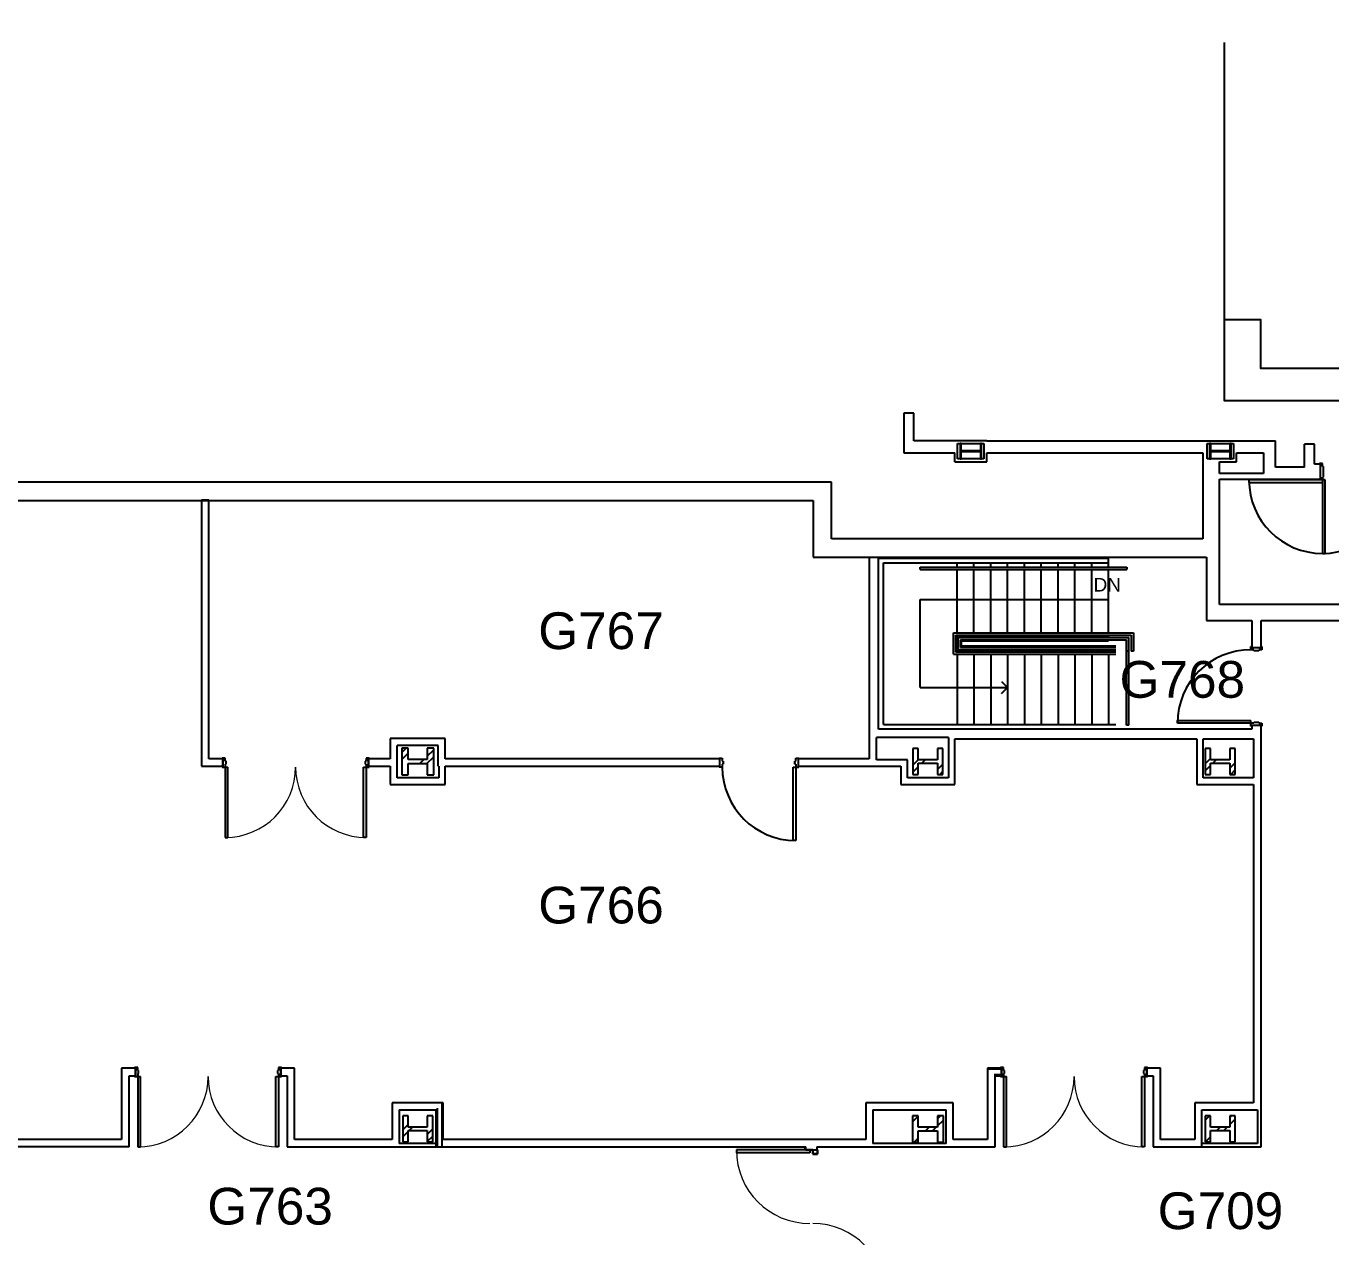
# Model space of a CAD drawing. Header units: inches. Extents: x -115 to 5677, y -261 to 4726.
# Drawn here: x 1242 to 2094, y 3909 to 4699 of the extents above; entities that cross this region are included whole.
import ezdxf

# ---------------------------------------------------------------- set-up
doc = ezdxf.new("R2010")
doc.units = ezdxf.units.IN
doc.header["$LTSCALE"] = 96
doc.header["$MEASUREMENT"] = 0
for name, color, linetype in [('A-ANNO-ROOM', 4, 'CONTINUOUS'), ('A-ANNO-TEXT', 4, 'CONTINUOUS'), ('A-COLS', 5, 'CONTINUOUS'), ('A-DOOR', 2, 'CONTINUOUS'), ('A-FLOR-HRAL', 1, 'CONTINUOUS'), ('A-FLOR-STRS', 2, 'CONTINUOUS'), ('A-WALL-FULL', 6, 'CONTINUOUS'), ('AE-102i$0$A-FLOR-HRAL', 8, 'CONTINUOUS')]:
    doc.layers.add(name, color=color, linetype=linetype)
doc.styles.add('AE-102i$0$Arial', font='arial.ttf', dxfattribs={"height": 8.851796})
doc.styles.add('ARIAL', font='arial.ttf')
pattern_1 = [(45, (-0.0003, 0.75), (-9.503515, 9.503515), []), (45, (-0.0003, 15.15), (-9.503515, 9.503515), [])]

msp = doc.modelspace()

# ---------------------------------------------------------------- hatches: boundary and pattern name
at = {"layer": 'A-COLS'}
h = msp.add_hatch(dxfattribs=at)
h.set_pattern_fill('FP_149', color=256, angle=90, style=0, pattern_type=2)
h.set_pattern_definition(pattern_1)
h.paths.add_polyline_path([(1865.11, 4416.69), (1865.83, 4416.69), (1865.83, 4426.69), (1865.11, 4426.69), (1865.11, 4421.9), (1852.55, 4421.94), (1852.55, 4426.69), (1851.83, 4426.69), (1851.83, 4416.69), (1852.55, 4416.69), (1852.55, 4421.48), (1865.11, 4421.48), (1865.11, 4419.72)], flags=0)
h = msp.add_hatch(dxfattribs=at)
h.set_pattern_fill('FP_148', color=256, angle=90, style=0, pattern_type=2)
h.set_pattern_definition(pattern_1)
h.paths.add_polyline_path([(2028.83, 4416.69), (2028.83, 4426.69), (2028.11, 4426.69), (2028.11, 4421.9), (2015.55, 4421.94), (2015.55, 4426.69), (2014.83, 4426.69), (2014.83, 4416.69), (2015.55, 4416.69), (2015.55, 4421.48), (2028.11, 4421.48), (2028.11, 4416.69)], flags=0)
h = msp.add_hatch(dxfattribs=at)
h.set_pattern_fill('FP_141', color=256, angle=-90, style=0, pattern_type=2)
h.set_pattern_definition([(45, (-0.0003, 0.75), (-9.503515, 9.503515), []), (45, (-0.0003, 15.15), (-9.503515, 9.503515), [])])
h.paths.add_polyline_path([(1503.87, 4210.38), (1508.03, 4210.38), (1508.03, 4227.78), (1503.87, 4227.78), (1503.87, 4220.38), (1491.29, 4220.38), (1491.29, 4227.78), (1487.13, 4227.78), (1487.13, 4210.38), (1491.29, 4210.38), (1491.29, 4217.78), (1503.87, 4217.78), (1503.87, 4216.58)], flags=0)
h = msp.add_hatch(dxfattribs=at)
h.set_pattern_fill('FP_140', color=256, angle=-90, style=0, pattern_type=2)
h.set_pattern_definition([(45, (-0.0003, 0.75), (-9.503515, 9.503515), []), (45, (-0.0003, 15.15), (-9.503515, 9.503515), [])])
h.paths.add_polyline_path([(1840.63, 4210.58), (1840.63, 4227.58), (1837.13, 4227.58), (1837.13, 4220.17), (1824.53, 4220.17), (1824.53, 4227.58), (1821.03, 4227.58), (1821.03, 4210.58), (1824.53, 4210.58), (1824.53, 4217.98), (1837.13, 4217.98), (1837.13, 4210.58)], flags=0)
h = msp.add_hatch(dxfattribs=at)
h.set_pattern_fill('FP_136', color=256, angle=-90, style=0, pattern_type=2)
h.set_pattern_definition([(45, (-0.0003, 0.75), (-9.503515, 9.503515), []), (45, (-0.0003, 15.15), (-9.503515, 9.503515), [])])
h.paths.add_polyline_path([(2030.85, 4210.58), (2031.63, 4210.58), (2031.63, 4227.58), (2028.13, 4227.58), (2028.13, 4220.17), (2015.53, 4220.17), (2015.53, 4227.58), (2012.03, 4227.58), (2012.03, 4210.58), (2015.53, 4210.58), (2015.53, 4217.98), (2028.13, 4217.98), (2028.13, 4210.58)], flags=0)
h = msp.add_hatch(dxfattribs=at)
h.set_pattern_fill('FP_143', color=256, angle=-90, style=0, pattern_type=2)
h.set_pattern_definition([(45, (-0.0003, 0.75), (-9.503515, 9.503515), []), (45, (-0.0003, 15.15), (-9.503515, 9.503515), [])])
h.paths.add_polyline_path([(1503.88, 3970.58), (1507.38, 3970.58), (1507.38, 3987.58), (1503.88, 3987.58), (1503.88, 3980.17), (1491.28, 3980.17), (1491.28, 3987.58), (1487.78, 3987.58), (1487.78, 3970.58), (1491.28, 3970.58), (1491.28, 3977.98), (1503.88, 3977.98), (1503.88, 3971.58)], flags=0)
h = msp.add_hatch(dxfattribs=at)
h.set_pattern_fill('FP_142', color=256, angle=-90, style=0, pattern_type=2)
h.set_pattern_definition([(45, (-0.0003, 0.75), (-9.503515, 9.503515), []), (45, (-0.0003, 15.15), (-9.503515, 9.503515), [])])
h.paths.add_polyline_path([(1837.11, 3970.48), (1840.93, 3970.48), (1840.93, 3987.68), (1837.11, 3987.68), (1837.11, 3980.27), (1824.55, 3980.27), (1824.55, 3987.68), (1820.73, 3987.68), (1820.73, 3970.48), (1824.55, 3970.48), (1824.55, 3977.89), (1837.11, 3977.89)], flags=0)
h = msp.add_hatch(dxfattribs=at)
h.set_pattern_fill('FP_137', color=256, angle=-90, style=0, pattern_type=2)
h.set_pattern_definition([(45, (-0.0003, 0.75), (-9.503515, 9.503515), []), (45, (-0.0003, 15.15), (-9.503515, 9.503515), [])])
h.paths.add_polyline_path([(2031.63, 3970.58), (2031.63, 3987.58), (2028.13, 3987.58), (2028.13, 3980.17), (2015.53, 3980.17), (2015.53, 3987.58), (2012.03, 3987.58), (2012.03, 3970.58), (2015.53, 3970.58), (2015.53, 3977.98), (2028.13, 3977.98), (2028.13, 3970.58), (2030.85, 3970.58)], flags=0)

# ---------------------------------------------------------------- linework, layer by layer
at = {"layer": 'A-ANNO-TEXT'}
for p, q in [((1825.89, 4324.83), (1948.89, 4324.83)), ((1825.89, 4267.33), (1825.89, 4324.83)), ((1879, 4271.22), (1882.89, 4267.33)), ((1825.89, 4267.33), (1882.89, 4267.33)), ((1879, 4263.44), (1882.89, 4267.33))]:
    msp.add_line(p, q, dxfattribs=at)
at = {"layer": 'A-COLS'}
for p, q in [((1852.55, 4426.69), (1851.83, 4426.69)), ((1851.83, 4426.69), (1851.83, 4416.69)), ((1852.55, 4421.9), (1852.55, 4426.69)), ((1865.83, 4426.69), (1865.11, 4426.69)), ((1865.11, 4426.69), (1865.11, 4421.9)), ((1865.83, 4416.69), (1865.83, 4426.69)), ((2015.55, 4426.69), (2014.83, 4426.69)), ((2014.83, 4426.69), (2014.83, 4416.69)), ((2015.55, 4421.9), (2015.55, 4426.69)), ((2028.83, 4426.69), (2028.11, 4426.69)), ((2028.11, 4426.69), (2028.11, 4421.9)), ((2028.83, 4416.69), (2028.83, 4426.69)), ((1851.83, 4416.69), (1852.55, 4416.69)), ((1865.11, 4421.9), (1852.55, 4421.9)), ((1852.55, 4416.69), (1852.55, 4421.48)), ((1852.55, 4421.48), (1865.11, 4421.48)), ((1865.11, 4421.48), (1865.11, 4416.69)), ((1865.11, 4416.69), (1865.83, 4416.69)), ((2014.83, 4416.69), (2015.55, 4416.69)), ((2028.11, 4421.9), (2015.55, 4421.9)), ((2015.55, 4416.69), (2015.55, 4421.48)), ((2015.55, 4421.48), (2028.11, 4421.48)), ((2028.11, 4421.48), (2028.11, 4416.69)), ((2028.11, 4416.69), (2028.83, 4416.69)), ((1491.29, 4227.78), (1487.13, 4227.78)), ((1487.13, 4227.78), (1487.13, 4210.38)), ((1491.29, 4220.38), (1491.29, 4227.78)), ((1508.03, 4227.78), (1503.87, 4227.78)), ((1503.87, 4227.78), (1503.87, 4220.38)), ((1508.03, 4210.38), (1508.03, 4227.78)), ((1824.53, 4227.58), (1821.03, 4227.58)), ((1821.03, 4227.58), (1821.03, 4210.58)), ((1824.53, 4220.17), (1824.53, 4227.58)), ((1840.63, 4227.58), (1837.13, 4227.58)), ((1837.13, 4227.58), (1837.13, 4220.17)), ((1840.63, 4210.58), (1840.63, 4227.58)), ((2015.53, 4227.58), (2012.03, 4227.58)), ((2012.03, 4227.58), (2012.03, 4210.58)), ((2015.53, 4220.17), (2015.53, 4227.58)), ((2031.63, 4227.58), (2028.13, 4227.58)), ((2028.13, 4227.58), (2028.13, 4220.17)), ((2031.63, 4210.58), (2031.63, 4227.58)), ((1503.87, 4220.38), (1491.29, 4220.38)), ((1837.13, 4220.17), (1824.53, 4220.17)), ((2028.13, 4220.17), (2015.53, 4220.17)), ((1487.13, 4210.38), (1491.29, 4210.38)), ((1491.29, 4210.38), (1491.29, 4217.78)), ((1491.29, 4217.78), (1503.87, 4217.78)), ((1503.87, 4217.78), (1503.87, 4210.38)), ((1503.87, 4210.38), (1508.03, 4210.38)), ((1821.03, 4210.58), (1824.53, 4210.58)), ((1824.53, 4210.58), (1824.53, 4217.98)), ((1824.53, 4217.98), (1837.13, 4217.98)), ((1837.13, 4217.98), (1837.13, 4210.58)), ((1837.13, 4210.58), (1840.63, 4210.58)), ((2012.03, 4210.58), (2015.53, 4210.58)), ((2015.53, 4210.58), (2015.53, 4217.98)), ((2015.53, 4217.98), (2028.13, 4217.98)), ((2028.13, 4217.98), (2028.13, 4210.58)), ((2028.13, 4210.58), (2031.63, 4210.58)), ((1491.28, 3987.58), (1487.78, 3987.58)), ((1487.78, 3987.58), (1487.78, 3970.58)), ((1491.28, 3980.17), (1491.28, 3987.58)), ((1503.88, 3980.17), (1491.28, 3980.17)), ((1507.38, 3987.58), (1503.88, 3987.58)), ((1503.88, 3987.58), (1503.88, 3980.17)), ((1507.38, 3970.58), (1507.38, 3987.58)), ((1824.55, 3987.68), (1820.73, 3987.68)), ((1820.73, 3987.68), (1820.73, 3970.48)), ((1824.55, 3980.27), (1824.55, 3987.68)), ((1837.11, 3980.27), (1824.55, 3980.27)), ((1840.93, 3987.68), (1837.11, 3987.68)), ((1837.11, 3987.68), (1837.11, 3980.27)), ((1840.93, 3970.48), (1840.93, 3987.68)), ((2015.53, 3987.58), (2012.03, 3987.58)), ((2012.03, 3987.58), (2012.03, 3970.58)), ((2015.53, 3980.17), (2015.53, 3987.58)), ((2028.13, 3980.17), (2015.53, 3980.17)), ((2031.63, 3987.58), (2028.13, 3987.58)), ((2028.13, 3987.58), (2028.13, 3980.17)), ((2031.63, 3970.58), (2031.63, 3987.58)), ((1491.28, 3970.58), (1491.28, 3977.98)), ((1491.28, 3977.98), (1503.88, 3977.98)), ((1503.88, 3977.98), (1503.88, 3970.58)), ((1824.55, 3970.48), (1824.55, 3977.89)), ((1824.55, 3977.89), (1837.11, 3977.89)), ((1837.11, 3977.89), (1837.11, 3970.48)), ((2015.53, 3970.58), (2015.53, 3977.98)), ((2015.53, 3977.98), (2028.13, 3977.98)), ((2028.13, 3977.98), (2028.13, 3970.58)), ((1487.78, 3970.58), (1491.28, 3970.58)), ((1503.88, 3970.58), (1507.38, 3970.58)), ((1820.73, 3970.48), (1824.55, 3970.48)), ((1837.11, 3970.48), (1840.93, 3970.48)), ((2012.03, 3970.58), (2015.53, 3970.58)), ((2028.13, 3970.58), (2031.63, 3970.58))]:
    msp.add_line(p, q, dxfattribs=at)
at = {"layer": 'A-DOOR'}
for p, q in [((2086.58, 4413.69), (2086.58, 4413.19)), ((2088.58, 4413.69), (2086.58, 4413.69)), ((2086.58, 4413.19), (2087.08, 4413.19)), ((2087.08, 4413.19), (2087.08, 4403.44)), ((2088.58, 4411.75), (2088.58, 4413.69)), ((2088.58, 4411.75), (2089.2, 4411.75)), ((2089.2, 4404.88), (2089.2, 4411.75)), ((2089.2, 4404.88), (2089.2, 4411.75)), ((2040.58, 4402.94), (2040.58, 4401.19)), ((2090.33, 4402.94), (2040.58, 4402.94)), ((2040.58, 4401.19), (2088.58, 4401.19)), ((2087.08, 4403.44), (2086.58, 4403.44)), ((2086.58, 4403.44), (2086.58, 4402.94)), ((2088.57, 4402.94), (2088.57, 4404.88)), ((2088.57, 4404.88), (2089.2, 4404.88)), ((2088.58, 4404.88), (2088.58, 4354.94)), ((2090.33, 4354.94), (2090.33, 4402.94)), ((2088.58, 4354.94), (2090.33, 4354.94)), ((2041.83, 4292.08), (2041.83, 4294.08)), ((2041.83, 4294.08), (2042.33, 4294.08)), ((2043.77, 4292.08), (2041.83, 4292.08)), ((2042.33, 4294.08), (2042.33, 4293.58)), ((2042.33, 4293.58), (2048.45, 4293.58)), ((2043.77, 4291.45), (2043.77, 4292.08)), ((2047.02, 4291.45), (2043.77, 4291.45)), ((2047.02, 4292.08), (2047.02, 4291.45)), ((2048.95, 4292.08), (2047.02, 4292.08)), ((2048.45, 4294.08), (2048.95, 4294.08)), ((2048.45, 4293.58), (2048.45, 4294.08)), ((2048.95, 4294.08), (2048.95, 4292.08)), ((1993.83, 4245.83), (2041.83, 4245.83)), ((1993.83, 4244.08), (1993.83, 4245.83)), ((2041.83, 4242.08), (2041.83, 4245.83)), ((2043.77, 4244.7), (2047.02, 4244.7)), ((2043.77, 4244.08), (2043.77, 4244.7)), ((2047.02, 4244.7), (2047.02, 4244.08)), ((2043.77, 4244.08), (1993.83, 4244.08)), ((2042.33, 4242.08), (2041.83, 4242.08)), ((2042.33, 4242.58), (2042.33, 4242.08)), ((2048.45, 4242.58), (2042.33, 4242.58)), ((2047.02, 4244.08), (2048.95, 4244.08)), ((2048.45, 4242.08), (2048.45, 4242.58)), ((2048.95, 4242.08), (2048.45, 4242.08)), ((2048.95, 4244.08), (2048.95, 4242.08)), ((1369.86, 4221.33), (1369.86, 4220.83)), ((1371.86, 4221.33), (1369.86, 4221.33)), ((1369.86, 4220.83), (1370.36, 4220.83)), ((1370.36, 4220.83), (1370.36, 4215.95)), ((1371.86, 4219.39), (1371.86, 4221.33)), ((1372.48, 4219.39), (1371.86, 4219.39)), ((1372.48, 4217.39), (1372.48, 4219.39)), ((1463.86, 4219.39), (1463.23, 4219.39)), ((1463.23, 4219.39), (1463.23, 4217.39)), ((1465.86, 4221.33), (1463.86, 4221.33)), ((1463.86, 4221.33), (1463.86, 4219.39)), ((1465.36, 4215.95), (1465.36, 4220.83)), ((1465.36, 4220.83), (1465.86, 4220.83)), ((1465.86, 4220.83), (1465.86, 4221.33)), ((1694.52, 4221.33), (1696.52, 4221.33)), ((1694.52, 4220.83), (1694.52, 4221.33)), ((1695.02, 4220.83), (1694.52, 4220.83)), ((1695.02, 4215.95), (1695.02, 4220.83)), ((1696.52, 4221.33), (1696.52, 4219.39)), ((1696.52, 4219.39), (1697.14, 4219.39)), ((1697.14, 4219.39), (1697.14, 4217.39)), ((1743.9, 4219.39), (1744.52, 4219.39)), ((1743.9, 4217.39), (1743.9, 4219.39)), ((1744.52, 4221.33), (1746.52, 4221.33)), ((1744.52, 4219.39), (1744.52, 4221.33)), ((1746.02, 4220.83), (1746.02, 4215.95)), ((1746.52, 4220.83), (1746.02, 4220.83)), ((1746.52, 4221.33), (1746.52, 4220.83)), ((1370.36, 4215.95), (1369.86, 4215.95)), ((1369.86, 4215.95), (1369.86, 4215.45)), ((1369.86, 4215.45), (1373.61, 4215.45)), ((1371.86, 4217.39), (1371.86, 4169.45)), ((1371.86, 4217.39), (1372.48, 4217.39)), ((1373.61, 4169.45), (1373.61, 4215.45)), ((1462.11, 4215.45), (1465.86, 4215.45)), ((1462.11, 4169.45), (1462.11, 4215.45)), ((1463.23, 4217.39), (1463.86, 4217.39)), ((1463.86, 4217.39), (1463.86, 4169.45)), ((1465.86, 4215.95), (1465.36, 4215.95)), ((1465.86, 4215.45), (1465.86, 4215.95)), ((1694.52, 4215.95), (1695.02, 4215.95)), ((1694.52, 4215.45), (1694.52, 4215.95)), ((1696.52, 4215.45), (1694.52, 4215.45)), ((1696.52, 4217.39), (1696.52, 4215.45)), ((1697.14, 4217.39), (1696.52, 4217.39)), ((1742.77, 4215.45), (1746.52, 4215.45)), ((1742.77, 4167.45), (1742.77, 4215.45)), ((1744.52, 4217.39), (1743.9, 4217.39)), ((1744.52, 4217.39), (1744.52, 4167.45)), ((1746.02, 4215.95), (1746.52, 4215.95)), ((1746.52, 4215.95), (1746.52, 4215.45)), ((1371.86, 4169.45), (1373.61, 4169.45)), ((1463.86, 4169.45), (1462.11, 4169.45)), ((1744.52, 4167.45), (1742.77, 4167.45)), ((1312.7, 4019.2), (1312.7, 4018.7)), ((1314.7, 4019.2), (1312.7, 4019.2)), ((1312.7, 4018.7), (1313.2, 4018.7)), ((1313.2, 4018.7), (1313.2, 4013.83)), ((1314.7, 4017.26), (1314.7, 4019.2)), ((1315.32, 4017.26), (1314.7, 4017.26)), ((1314.7, 4015.26), (1314.7, 3967.33)), ((1314.7, 4015.26), (1315.32, 4015.26)), ((1315.32, 4015.26), (1315.32, 4017.26)), ((1406.7, 4017.26), (1406.08, 4017.26)), ((1406.08, 4017.26), (1406.08, 4015.26)), ((1406.08, 4015.26), (1406.7, 4015.26)), ((1408.7, 4019.2), (1406.7, 4019.2)), ((1406.7, 4019.2), (1406.7, 4017.26)), ((1406.7, 4015.26), (1406.7, 3967.33)), ((1408.2, 4013.83), (1408.2, 4018.7)), ((1408.2, 4018.7), (1408.7, 4018.7)), ((1408.7, 4018.7), (1408.7, 4019.2)), ((1878.33, 4019.2), (1878.33, 4018.7)), ((1880.33, 4019.2), (1878.33, 4019.2)), ((1878.33, 4018.7), (1878.83, 4018.7)), ((1878.83, 4018.7), (1878.83, 4013.83)), ((1880.33, 4017.26), (1880.33, 4019.2)), ((1880.95, 4017.26), (1880.33, 4017.26)), ((1880.33, 4015.26), (1880.33, 3967.33)), ((1880.33, 4015.26), (1880.95, 4015.26)), ((1880.95, 4015.26), (1880.95, 4017.26)), ((1972.33, 4017.26), (1971.7, 4017.26)), ((1971.7, 4017.26), (1971.7, 4015.26)), ((1971.7, 4015.26), (1972.33, 4015.26)), ((1974.33, 4019.2), (1972.33, 4019.2)), ((1972.33, 4019.2), (1972.33, 4017.26)), ((1972.33, 4015.26), (1972.33, 3967.33)), ((1973.83, 4013.83), (1973.83, 4018.7)), ((1973.83, 4018.7), (1974.33, 4018.7)), ((1974.33, 4018.7), (1974.33, 4019.2)), ((1313.2, 4013.83), (1312.7, 4013.83)), ((1312.7, 4013.83), (1312.7, 4013.33)), ((1312.7, 4013.33), (1316.45, 4013.33)), ((1316.45, 3967.33), (1316.45, 4013.33)), ((1404.95, 4013.33), (1408.7, 4013.33)), ((1404.95, 3967.33), (1404.95, 4013.33)), ((1408.7, 4013.83), (1408.2, 4013.83)), ((1408.7, 4013.33), (1408.7, 4013.83)), ((1878.83, 4013.83), (1878.33, 4013.83)), ((1878.33, 4013.83), (1878.33, 4013.33)), ((1878.33, 4013.33), (1882.08, 4013.33)), ((1882.08, 3967.33), (1882.08, 4013.33)), ((1970.58, 4013.33), (1974.33, 4013.33)), ((1970.58, 3967.33), (1970.58, 4013.33)), ((1974.33, 4013.83), (1973.83, 4013.83)), ((1974.33, 4013.33), (1974.33, 4013.83)), ((1314.7, 3967.33), (1316.45, 3967.33)), ((1406.7, 3967.33), (1404.95, 3967.33)), ((1705.77, 3965.33), (1705.77, 3963.58)), ((1755.58, 3965.33), (1705.77, 3965.33)), ((1753.77, 3963.58), (1705.77, 3963.58)), ((1751.02, 3966.83), (1750.52, 3966.83)), ((1750.52, 3966.83), (1750.52, 3965.33)), ((1750.58, 3965.39), (1750.58, 3966.76)), ((1750.58, 3966.76), (1751.02, 3966.76)), ((1755.64, 3965.39), (1750.58, 3965.39)), ((1751.02, 3966.76), (1751.02, 3966.83)), ((1753.77, 3965.33), (1753.77, 3963.58)), ((1755.58, 3965.33), (1755.58, 3962.7)), ((1755.64, 3962.76), (1755.64, 3965.39)), ((1758.77, 3965.39), (1758.27, 3965.39)), ((1758.27, 3965.39), (1758.27, 3965.33)), ((1758.27, 3965.33), (1758.7, 3965.33)), ((1758.7, 3965.33), (1758.7, 3962.76)), ((1758.77, 3962.7), (1758.77, 3965.39)), ((1880.33, 3967.33), (1882.08, 3967.33)), ((1972.33, 3967.33), (1970.58, 3967.33)), ((1755.58, 3962.7), (1758.77, 3962.7)), ((1758.7, 3962.76), (1755.64, 3962.76))]:
    msp.add_line(p, q, dxfattribs=at)
for centre, start, end in [((2088.58, 4402.94), 180, 0), ((2041.83, 4244.08), 90, 180), ((1744.52, 4215.45), 180, 270)]:
    msp.add_arc(centre, 48, start, end, dxfattribs=at)
at = {"layer": 'A-DOOR', "lineweight": 9}
for centre, radius, start, end in [((2088.58, 4402.94), 48, 270, 0), ((2041.83, 4244.08), 48, 90, 180), ((1371.86, 4215.45), 46, 270, 0), ((1463.86, 4215.45), 46, 180, 270), ((1744.52, 4215.45), 48, 180, 270), ((1314.7, 4013.33), 46, 270, 0), ((1406.7, 4013.33), 46, 180, 270), ((1880.33, 4013.33), 46, 270, 0), ((1972.33, 4013.33), 46, 180, 270), ((1753.77, 3965.33), 48, 180, 270), ((1755.58, 3869.33), 48, 0, 90)]:
    msp.add_arc(centre, radius, start, end, dxfattribs=at)
at = {"layer": 'A-FLOR-HRAL'}
for p, q in [((1847.64, 4303.08), (1965.14, 4303.08)), ((1847.64, 4289.08), (1847.64, 4303.08)), ((1849.14, 4301.58), (1963.64, 4301.58)), ((1849.14, 4290.58), (1849.14, 4301.58)), ((1850.64, 4300.08), (1962.14, 4300.08)), ((1850.64, 4292.08), (1850.64, 4300.08)), ((1852.14, 4298.58), (1960.64, 4298.58)), ((1852.14, 4293.58), (1852.14, 4298.58)), ((1960.64, 4242.83), (1960.64, 4298.58)), ((1962.14, 4242.83), (1962.14, 4300.08)), ((1963.64, 4301.58), (1963.64, 4291.08)), ((1965.14, 4303.08), (1965.14, 4291.08)), ((1847.64, 4289.08), (1953.64, 4289.08)), ((1953.64, 4290.58), (1849.14, 4290.58)), ((1953.64, 4292.08), (1850.64, 4292.08)), ((1953.64, 4293.58), (1852.14, 4293.58)), ((1962.14, 4291.08), (1960.64, 4291.08)), ((1965.14, 4291.08), (1963.64, 4291.08)), ((1962.14, 4242.83), (1960.64, 4242.83))]:
    msp.add_line(p, q, dxfattribs=at)
at = {"layer": 'A-FLOR-STRS'}
for p, q in [((1799.14, 4351.83), (1948.89, 4351.83)), ((1801.89, 4243.33), (1801.89, 4348.83)), ((1801.89, 4348.83), (1948.89, 4348.83)), ((1849.89, 4345.95), (1849.89, 4348.83)), ((1860.89, 4345.95), (1860.89, 4348.83)), ((1871.89, 4345.95), (1871.89, 4348.83)), ((1882.89, 4345.95), (1882.89, 4348.83)), ((1893.89, 4345.95), (1893.89, 4348.83)), ((1904.89, 4345.95), (1904.89, 4348.83)), ((1915.89, 4345.95), (1915.89, 4348.83)), ((1926.89, 4345.95), (1926.89, 4348.83)), ((1937.89, 4345.95), (1937.89, 4348.83)), ((1948.89, 4345.95), (1948.89, 4351.83)), ((1849.89, 4303.08), (1849.89, 4344.45)), ((1860.89, 4303.08), (1860.89, 4344.45)), ((1871.89, 4303.08), (1871.89, 4344.45)), ((1882.89, 4303.08), (1882.89, 4344.45)), ((1893.89, 4303.08), (1893.89, 4344.45)), ((1904.89, 4303.08), (1904.89, 4344.45)), ((1915.89, 4303.08), (1915.89, 4344.45)), ((1926.89, 4303.08), (1926.89, 4344.45)), ((1937.89, 4303.08), (1937.89, 4344.45)), ((1948.89, 4303.08), (1948.89, 4344.45)), ((1849.89, 4290.58), (1849.89, 4301.58)), ((1849.89, 4300.83), (1948.89, 4300.83)), ((1849.89, 4297.83), (1850.64, 4297.83)), ((1852.14, 4297.83), (1948.89, 4297.83)), ((1852.89, 4293.58), (1852.89, 4297.83)), ((1860.89, 4300.83), (1860.89, 4301.58)), ((1871.89, 4300.83), (1871.89, 4301.58)), ((1882.89, 4300.83), (1882.89, 4301.58)), ((1893.89, 4300.83), (1893.89, 4301.58)), ((1904.89, 4300.83), (1904.89, 4301.58)), ((1915.89, 4300.83), (1915.89, 4301.58)), ((1926.89, 4300.83), (1926.89, 4301.58)), ((1937.89, 4300.83), (1937.89, 4301.58)), ((1948.89, 4300.08), (1948.89, 4301.58)), ((1948.89, 4298.58), (1948.89, 4297.83)), ((1849.89, 4291.33), (1953.64, 4291.33)), ((1849.89, 4289.08), (1849.89, 4243.33)), ((1953.64, 4294.33), (1852.89, 4294.33)), ((1852.89, 4291.33), (1852.89, 4292.08)), ((1860.89, 4291.33), (1860.89, 4290.58)), ((1860.89, 4289.08), (1860.89, 4243.33)), ((1871.89, 4291.33), (1871.89, 4290.58)), ((1871.89, 4289.08), (1871.89, 4243.33)), ((1882.89, 4291.33), (1882.89, 4290.58)), ((1882.89, 4289.08), (1882.89, 4243.33)), ((1893.89, 4291.33), (1893.89, 4290.58)), ((1893.89, 4289.08), (1893.89, 4243.33)), ((1904.89, 4291.33), (1904.89, 4290.58)), ((1904.89, 4289.08), (1904.89, 4243.33)), ((1915.89, 4291.33), (1915.89, 4290.58)), ((1915.89, 4289.08), (1915.89, 4243.33)), ((1926.89, 4291.33), (1926.89, 4290.58)), ((1926.89, 4289.08), (1926.89, 4243.33)), ((1937.89, 4291.33), (1937.89, 4290.58)), ((1937.89, 4289.08), (1937.89, 4243.33)), ((1948.89, 4291.33), (1948.89, 4290.58)), ((1948.89, 4289.08), (1948.89, 4243.33)), ((1798.58, 4240.33), (1953.64, 4240.33)), ((1801.89, 4243.33), (1953.64, 4243.33))]:
    msp.add_line(p, q, dxfattribs=at)
at = {"layer": 'A-WALL-FULL'}
for p, q in [((1821.64, 4446.57), (1815.02, 4446.57)), ((1815.02, 4446.57), (1815.02, 4420.69)), ((1821.64, 4428.57), (1821.64, 4446.57)), ((1869.33, 4428.57), (1821.64, 4428.57)), ((1850.2, 4426.69), (1867.45, 4426.69)), ((1850.2, 4416.69), (1850.2, 4426.69)), ((1867.45, 4426.69), (1867.45, 4416.69)), ((1869.33, 4428.57), (2057.83, 4428.57)), ((2013.2, 4426.69), (2030.45, 4426.69)), ((2013.2, 4416.69), (2013.2, 4426.69)), ((2030.45, 4426.69), (2030.45, 4416.69)), ((2057.83, 4411.32), (2057.83, 4428.57)), ((2083.45, 4426.32), (2076.83, 4426.32)), ((2076.83, 4411.32), (2076.83, 4426.32)), ((2083.45, 4413.19), (2083.45, 4426.32)), ((1815.02, 4420.69), (1848.33, 4420.69)), ((1848.33, 4414.82), (1848.33, 4420.69)), ((1848.33, 4414.82), (1869.33, 4414.82)), ((1867.45, 4416.69), (1850.2, 4416.69)), ((1869.33, 4420.69), (2010.33, 4420.69)), ((1869.33, 4414.82), (1869.33, 4420.69)), ((2010.33, 4420.69), (2010.33, 4364.58)), ((2030.45, 4416.69), (2013.2, 4416.69)), ((2021.33, 4407.07), (2021.33, 4414.82)), ((2021.33, 4414.82), (2032.33, 4414.82)), ((2032.33, 4414.82), (2032.33, 4420.69)), ((2032.33, 4420.69), (2049.95, 4420.69)), ((2049.95, 4420.69), (2049.95, 4407.07)), ((2049.95, 4407.07), (2021.33, 4407.07)), ((2076.83, 4411.32), (2057.83, 4411.32)), ((2086.58, 4413.19), (2083.45, 4413.19)), ((1767.83, 4401.58), (848.2, 4401.58)), ((1767.83, 4364.58), (1767.83, 4401.58)), ((2021.33, 4321.58), (2021.33, 4403.44)), ((2021.33, 4403.44), (2086.58, 4403.44)), ((1156.58, 4389.58), (1755.83, 4389.58)), ((1356.27, 4389.65), (1356.27, 4215.95)), ((1361.14, 4389.65), (1356.27, 4389.65)), ((1361.14, 4220.83), (1361.14, 4389.65)), ((1755.83, 4389.58), (1755.83, 4352.58)), ((2010.33, 4364.58), (1767.83, 4364.58)), ((1755.83, 4352.58), (2012.83, 4352.58)), ((1792.45, 4352.58), (1792.45, 4220.83)), ((1798.58, 4240.08), (1798.58, 4352.58)), ((2012.83, 4352.58), (2012.83, 4311.08)), ((2152.95, 4321.58), (2021.33, 4321.58)), ((2012.83, 4311.08), (2042.33, 4311.08)), ((2042.33, 4311.08), (2042.33, 4293.58)), ((2048.45, 4293.58), (2048.45, 4311.08)), ((2048.45, 4311.08), (2144.45, 4311.08)), ((2042.33, 4293.58), (2048.45, 4293.58)), ((2042.33, 4240.08), (1798.58, 4240.08)), ((2048.45, 4242.58), (2042.33, 4242.58)), ((2042.33, 4242.58), (2042.33, 4240.08)), ((2048.45, 3967.33), (2048.45, 4242.58)), ((1515.58, 4234.08), (1479.58, 4234.08)), ((1479.58, 4234.08), (1479.58, 4220.83)), ((1484.2, 4208.33), (1484.2, 4229.45)), ((1510.95, 4229.45), (1484.2, 4229.45)), ((1510.95, 4215.95), (1510.95, 4229.45)), ((1515.58, 4220.83), (1515.58, 4234.08)), ((1797.33, 4220.2), (1797.33, 4234.83)), ((1844.2, 4234.83), (1797.33, 4234.83)), ((1844.2, 4234.83), (1844.2, 4208.33)), ((1848.45, 4204.08), (1848.45, 4233.95)), ((1848.45, 4233.95), (2006.45, 4233.95)), ((2006.45, 4233.95), (2006.45, 4204.08)), ((2010.7, 4208.33), (2010.7, 4233.95)), ((2010.7, 4233.95), (2043.58, 4233.95)), ((2043.58, 4233.95), (2043.58, 4208.33)), ((1370.36, 4220.83), (1361.14, 4220.83)), ((1370.36, 4215.95), (1370.36, 4220.83)), ((1479.58, 4220.83), (1465.36, 4220.83)), ((1465.36, 4220.83), (1465.36, 4215.95)), ((1695.02, 4220.83), (1515.58, 4220.83)), ((1695.02, 4215.95), (1695.02, 4220.83)), ((1792.45, 4220.83), (1746.02, 4220.83)), ((1746.02, 4220.83), (1746.02, 4215.95)), ((1817.45, 4220.2), (1797.33, 4220.2)), ((1817.45, 4208.33), (1817.45, 4220.2)), ((1356.27, 4215.95), (1370.36, 4215.95)), ((1465.36, 4215.95), (1479.58, 4215.95)), ((1479.58, 4215.95), (1479.58, 4204.08)), ((1510.95, 4215.95), (1511.33, 4215.95)), ((1511.33, 4215.95), (1511.33, 4208.33)), ((1515.58, 4204.08), (1515.58, 4215.95)), ((1515.58, 4215.95), (1695.02, 4215.95)), ((1746.02, 4215.95), (1813.2, 4215.95)), ((1813.2, 4215.95), (1813.2, 4204.08)), ((1479.58, 4204.08), (1515.58, 4204.08)), ((1511.33, 4208.33), (1484.2, 4208.33)), ((1813.2, 4204.08), (1848.45, 4204.08)), ((1844.2, 4208.33), (1817.45, 4208.33)), ((2006.45, 4204.08), (2043.58, 4204.08)), ((2043.58, 4208.33), (2010.7, 4208.33)), ((2043.58, 4204.08), (2043.58, 3996.2)), ((1313.2, 4018.7), (1304.2, 4018.7)), ((1304.2, 4018.7), (1304.2, 3972.2)), ((1313.2, 4013.83), (1313.2, 4018.7)), ((1417.2, 4018.7), (1408.2, 4018.7)), ((1408.2, 4018.7), (1408.2, 4013.83)), ((1417.2, 3972.2), (1417.2, 4018.7)), ((1878.83, 4018.7), (1869.83, 4018.7)), ((1869.83, 4018.7), (1869.83, 3972.2)), ((1878.83, 4018.08), (1870.45, 4018.08)), ((1878.83, 4014.45), (1874.08, 4014.45)), ((1878.83, 4013.83), (1878.83, 4018.7)), ((1982.83, 4018.7), (1973.83, 4018.7)), ((1973.83, 4018.7), (1973.83, 4013.83)), ((1982.83, 3972.2), (1982.83, 4018.7)), ((1309.08, 4013.83), (1313.2, 4013.83)), ((1309.08, 3967.33), (1309.08, 4013.83)), ((1408.2, 4013.83), (1412.33, 4013.83)), ((1412.33, 4013.83), (1412.33, 3967.33)), ((1874.7, 4013.83), (1878.83, 4013.83)), ((1874.7, 3967.33), (1874.7, 4013.83)), ((1973.83, 4013.83), (1977.95, 4013.83)), ((1977.95, 4013.83), (1977.95, 3967.33)), ((1480.95, 3996.2), (1480.95, 3972.2)), ((1514.2, 3996.2), (1480.95, 3996.2)), ((1485.58, 3991.58), (1509.58, 3991.58)), ((1485.58, 3991.58), (1485.58, 3969.58)), ((1509.58, 3967.33), (1509.58, 3991.58)), ((1510.58, 3967.33), (1510.58, 3992.58)), ((1513.58, 3967.95), (1513.58, 3995.58)), ((1514.2, 3972.2), (1514.2, 3996.2)), ((1790.2, 3996.2), (1790.2, 3972.2)), ((1847.45, 3996.2), (1790.2, 3996.2)), ((1794.83, 3991.58), (1842.83, 3991.58)), ((1794.83, 3991.58), (1794.83, 3969.58)), ((1842.83, 3969.58), (1842.83, 3991.58)), ((1847.45, 3972.2), (1847.45, 3996.2)), ((2005.2, 3996.2), (2005.2, 3972.2)), ((2043.58, 3996.2), (2005.2, 3996.2)), ((2009.83, 3991.58), (2046.2, 3991.58)), ((2009.83, 3967.33), (2009.83, 3991.58)), ((2046.2, 3991.58), (2046.2, 3969.58)), ((1304.2, 3972.2), (1116.33, 3972.2)), ((1480.95, 3972.2), (1417.2, 3972.2)), ((1790.2, 3972.2), (1514.2, 3972.2)), ((1869.83, 3972.2), (1847.45, 3972.2)), ((2005.2, 3972.2), (1982.83, 3972.2)), ((1309.08, 3967.33), (1045.83, 3967.33)), ((1412.33, 3967.33), (1751.02, 3967.33)), ((1509.58, 3969.58), (1485.58, 3969.58)), ((1751.02, 3965.39), (1751.02, 3967.33)), ((1751.02, 3965.39), (1758.27, 3965.39)), ((1758.27, 3967.33), (1874.7, 3967.33)), ((1758.27, 3967.33), (1758.27, 3965.39)), ((1842.83, 3969.58), (1794.83, 3969.58)), ((1977.95, 3967.33), (2048.45, 3967.33)), ((2046.2, 3969.58), (2009.83, 3969.58))]:
    msp.add_line(p, q, dxfattribs=at)
msp.add_lwpolyline([(2024.3, 4688.63), (2024.3, 4454.85), (2354.91, 4454.85), (2354.91, 4699.39), (2339.91, 4699.39), (2339.91, 4475.85), (2048.3, 4475.85), (2048.3, 4507.58), (2024.3, 4507.58)], dxfattribs=at)
at = {"layer": 'AE-102i$0$A-FLOR-HRAL'}
for p, q in [((1825.89, 4344.45), (1825.89, 4345.95)), ((1825.89, 4345.95), (1960.89, 4345.95)), ((1825.89, 4344.45), (1960.89, 4344.45)), ((1960.89, 4345.95), (1960.89, 4344.45))]:
    msp.add_line(p, q, dxfattribs=at)

# ---------------------------------------------------------------- texts
at = {"layer": 'A-ANNO-ROOM', "style": 'ARIAL'}
for s, p in [('G767', (1576.33, 4292.48)), ('G768', (1956.02, 4260.7)), ('G766', (1576.33, 4113.29)), ('G763', (1360.17, 3916.63)), ('G709', (1980.93, 3913.65))]:
    msp.add_text(s, height=24, dxfattribs=at).set_placement(p)
at = {"layer": 'A-ANNO-TEXT', "style": 'AE-102i$0$Arial'}
msp.add_text('DN', height=8.852, dxfattribs=at).set_placement((1939.07, 4330.09))

doc.saveas('drawing.dxf')
